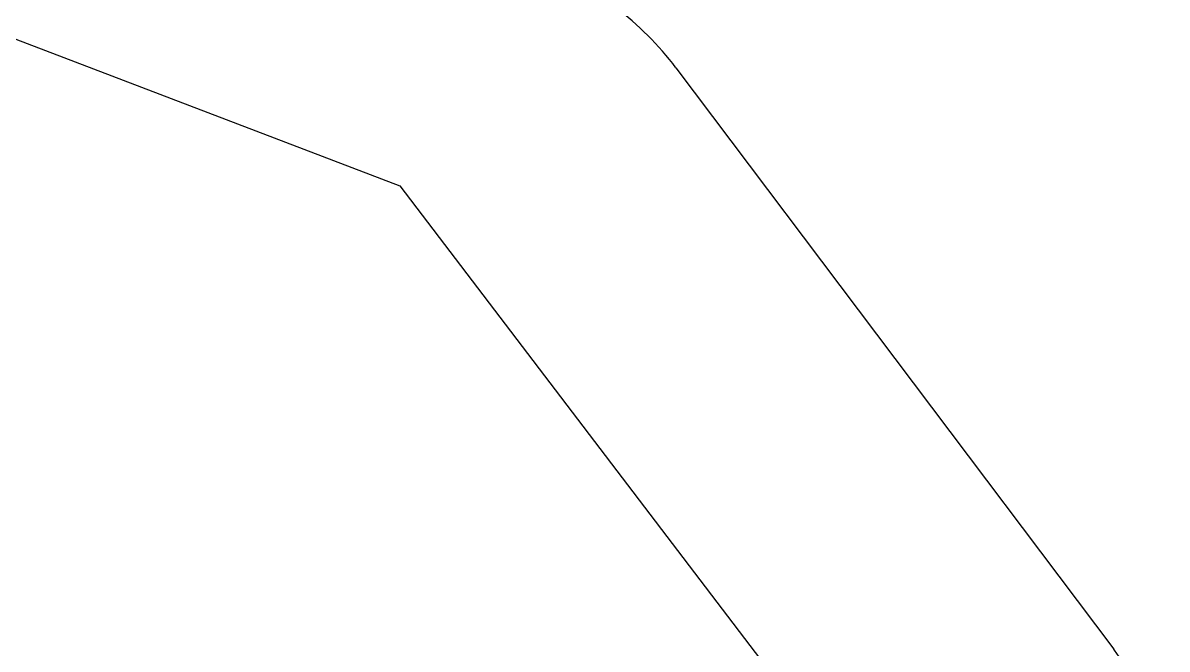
# Model space of a CAD drawing. Header units: inches. Extents: x 0.0008 to 0.0144, y 0.0003 to 0.0113.
# Drawn here: x 0.0085852 to 0.0088582, y 0.0069834 to 0.0071329 of the extents above; entities that cross this region are included whole.
import ezdxf

# ---------------------------------------------------------------- set-up
doc = ezdxf.new("R2010")
doc.units = ezdxf.units.IN
doc.header["$MEASUREMENT"] = 0
doc.layers.add('Standard', color=7, linetype='Continuous')

msp = doc.modelspace()

# ---------------------------------------------------------------- linework, layer by layer
at = {"layer": 'Standard', "color": 100, "linetype": 'ByBlock'}
for p, q in [((0.008118476659688505, 0.007306408426879575), (0.008675103961599212, 0.007094026034360153)), ((0.008675103578487461, 0.007094026537115795), (0.008787113930071484, 0.006947035909902386))]:
    msp.add_line(p, q, dxfattribs=at)
at = {"layer": 'Standard', "color": 2, "linetype": 'ByBlock'}
msp.add_line((0.008741030354933, 0.007122167538020413), (0.00884549290226363, 0.006983446507056327), dxfattribs=at)
for centre, radius, start, end in [((0.008682712370425508, 0.00707825173682933), 7.300400613165354e-05, 36.9812261345016, 69.123353901559), ((0.008794916323145007, 0.006945360297248909), 6.331310869666535e-05, 351.9937912561223, 36.9812261345033)]:
    msp.add_arc(centre, radius, start, end, dxfattribs=at)

doc.saveas('drawing.dxf')
